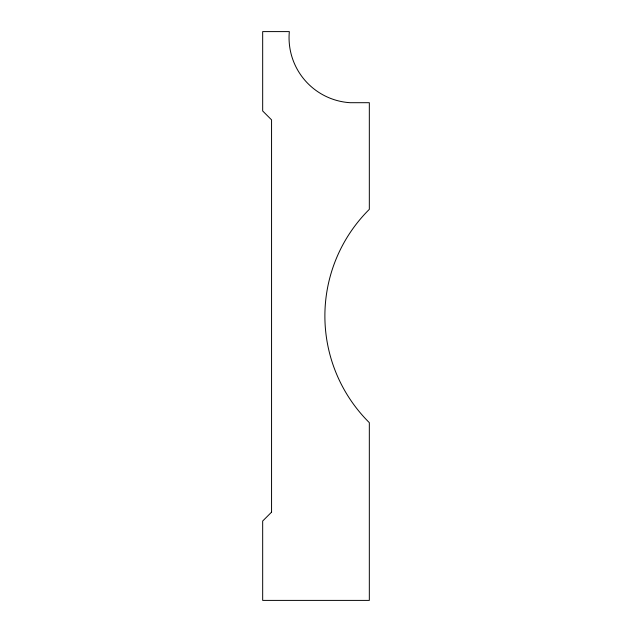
<?xml version="1.0" encoding="UTF-8"?>
<svg xmlns="http://www.w3.org/2000/svg" width="632" height="632" viewBox="0 0 632 632"><rect width="100%" height="100%" fill="white"/><g stroke="black" fill="none" stroke-linecap="round" stroke-linejoin="round"><path stroke-width="0.95" d="M271.562 512.141L262.675 521.029L262.675 600.4L369.325 600.4L369.325 422.65A150.195 150.195 0 0 1 369.325 209.35L369.325 102.7L350.144 102.7A65.128 65.128 0 0 1 289.338 31.6L262.675 31.6L262.675 110.971L271.562 119.859L271.562 512.141"/></g></svg>
